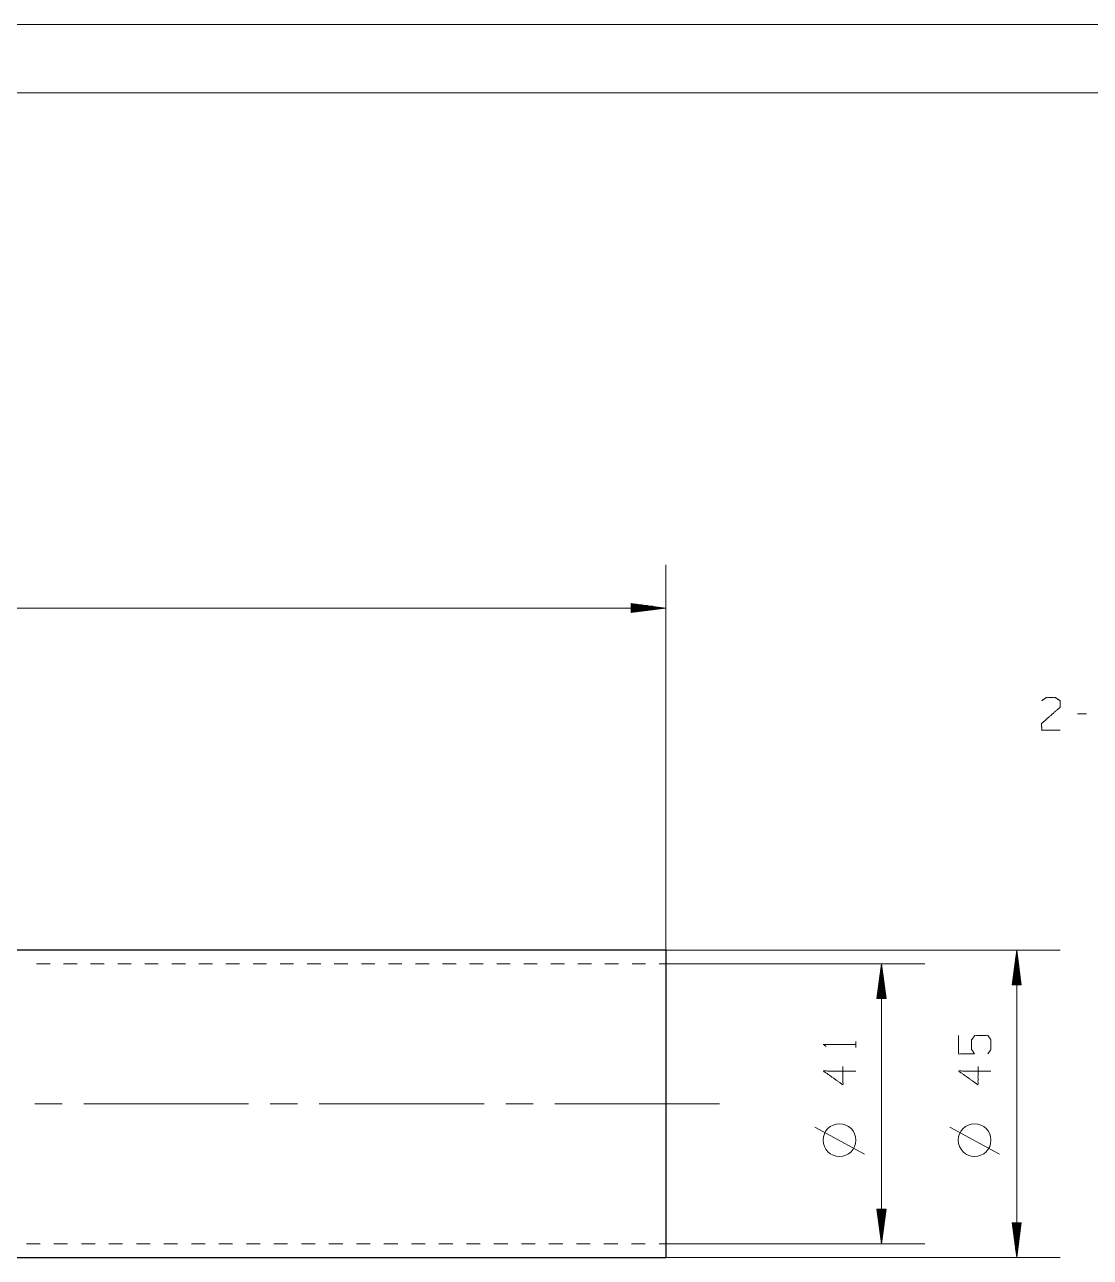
# Model space of a CAD drawing. Header units: millimetres. Extents: x 2210 to 79821, y -19430 to 2344.
# Drawn here: x 7608.3 to 7686.4, y 1699.5 to 1789.8 of the extents above; entities that cross this region are included whole.
import ezdxf

# ---------------------------------------------------------------- set-up
doc = ezdxf.new("R2010")
doc.units = ezdxf.units.MM
doc.layers.add('101', color=7, linetype='Continuous', true_color=0xffffff)

msp = doc.modelspace()

# ---------------------------------------------------------------- linework, layer by layer
at = {"layer": '101', "color": 133, "linetype": 'Continuous', "lineweight": 18}
for p, q in [((7871.684, 1789.822), (7451.684, 1789.822)), ((7866.684, 1784.822), (7476.684, 1784.822))]:
    msp.add_line(p, q, dxfattribs=at)
at = {"layer": '101', "color": 22, "linetype": 'Continuous', "lineweight": 18}
for p, q in [((7655.295, 1699.515), (7655.295, 1750.258)), ((7530.295, 1747.083), (7655.295, 1747.083)), ((7655.295, 1747.083), (7652.755, 1747.417)), ((7652.755, 1747.417), (7652.755, 1746.748)), ((7652.755, 1747.413), (7652.787, 1747.413)), ((7652.755, 1747.413), (7652.787, 1747.413)), ((7652.755, 1747.362), (7653.173, 1747.362)), ((7652.755, 1747.311), (7653.559, 1747.311)), ((7652.755, 1747.26), (7653.945, 1747.26)), ((7652.755, 1747.21), (7654.33, 1747.21)), ((7652.755, 1747.159), (7654.716, 1747.159)), ((7652.755, 1747.108), (7655.102, 1747.108)), ((7652.755, 1746.748), (7655.295, 1747.083)), ((7652.755, 1747.057), (7655.102, 1747.057)), ((7652.755, 1747.006), (7654.716, 1747.006)), ((7652.755, 1746.956), (7654.33, 1746.956)), ((7652.755, 1746.905), (7653.945, 1746.905)), ((7652.755, 1746.854), (7653.559, 1746.854)), ((7652.755, 1746.803), (7653.173, 1746.803)), ((7652.755, 1746.752), (7652.787, 1746.752)), ((7652.755, 1746.752), (7652.787, 1746.752)), ((7655.295, 1722.015), (7684.183, 1722.015)), ((7681.008, 1722.015), (7680.674, 1719.475)), ((7680.932, 1719.475), (7680.932, 1721.436)), ((7680.983, 1719.475), (7680.983, 1721.822)), ((7681.008, 1722.015), (7681.008, 1699.515)), ((7681.343, 1719.475), (7681.008, 1722.015)), ((7681.034, 1719.475), (7681.034, 1721.822)), ((7681.084, 1719.475), (7681.084, 1721.436)), ((7655.295, 1721.015), (7674.278, 1721.015)), ((7671.103, 1721.015), (7670.769, 1718.475)), ((7671.027, 1718.475), (7671.027, 1720.436)), ((7671.078, 1718.475), (7671.078, 1720.822)), ((7671.437, 1718.475), (7671.103, 1721.015)), ((7671.103, 1700.515), (7671.103, 1721.015)), ((7671.128, 1718.475), (7671.128, 1720.822)), ((7671.179, 1718.475), (7671.179, 1720.436)), ((7680.83, 1719.475), (7680.83, 1720.664)), ((7680.881, 1719.475), (7680.881, 1721.05)), ((7681.135, 1719.475), (7681.135, 1721.05)), ((7681.186, 1719.475), (7681.186, 1720.664)), ((7670.925, 1718.475), (7670.925, 1719.664)), ((7670.976, 1718.475), (7670.976, 1720.05)), ((7671.23, 1718.475), (7671.23, 1720.05)), ((7671.281, 1718.475), (7671.281, 1719.664)), ((7680.674, 1719.475), (7681.343, 1719.475)), ((7680.678, 1719.475), (7680.678, 1719.506)), ((7680.678, 1719.475), (7680.678, 1719.506)), ((7680.729, 1719.475), (7680.729, 1719.892)), ((7680.78, 1719.475), (7680.78, 1720.278)), ((7681.237, 1719.475), (7681.237, 1720.278)), ((7681.288, 1719.475), (7681.288, 1719.892)), ((7681.338, 1719.475), (7681.338, 1719.506)), ((7681.338, 1719.475), (7681.338, 1719.506)), ((7670.824, 1718.475), (7670.824, 1718.892)), ((7670.874, 1718.475), (7670.874, 1719.278)), ((7671.332, 1718.475), (7671.332, 1719.278)), ((7671.382, 1718.475), (7671.382, 1718.892)), ((7670.769, 1718.475), (7671.437, 1718.475)), ((7670.773, 1718.475), (7670.773, 1718.506)), ((7670.773, 1718.475), (7670.773, 1718.506)), ((7671.433, 1718.475), (7671.433, 1718.506)), ((7671.433, 1718.475), (7671.433, 1718.506)), ((7670.769, 1703.055), (7671.103, 1700.515)), ((7671.437, 1703.055), (7670.769, 1703.055)), ((7670.773, 1703.055), (7670.773, 1703.023)), ((7670.773, 1703.055), (7670.773, 1703.023)), ((7670.824, 1703.055), (7670.824, 1702.637)), ((7670.874, 1703.055), (7670.874, 1702.251)), ((7670.925, 1703.055), (7670.925, 1701.865)), ((7670.976, 1703.055), (7670.976, 1701.479)), ((7671.027, 1703.055), (7671.027, 1701.093)), ((7671.078, 1703.055), (7671.078, 1700.708)), ((7671.103, 1700.515), (7671.437, 1703.055)), ((7671.128, 1703.055), (7671.128, 1700.708)), ((7671.179, 1703.055), (7671.179, 1701.093)), ((7671.23, 1703.055), (7671.23, 1701.479)), ((7671.281, 1703.055), (7671.281, 1701.865)), ((7671.332, 1703.055), (7671.332, 1702.251)), ((7671.382, 1703.055), (7671.382, 1702.637)), ((7671.433, 1703.055), (7671.433, 1703.023)), ((7671.433, 1703.055), (7671.433, 1703.023)), ((7681.343, 1702.055), (7680.674, 1702.055)), ((7680.674, 1702.055), (7681.008, 1699.515)), ((7680.678, 1702.055), (7680.678, 1702.023)), ((7680.678, 1702.055), (7680.678, 1702.023)), ((7680.729, 1702.055), (7680.729, 1701.637)), ((7680.78, 1702.055), (7680.78, 1701.251)), ((7680.83, 1702.055), (7680.83, 1700.865)), ((7680.881, 1702.055), (7680.881, 1700.479)), ((7680.932, 1702.055), (7680.932, 1700.093)), ((7680.983, 1702.055), (7680.983, 1699.708)), ((7681.008, 1699.515), (7681.343, 1702.055)), ((7681.034, 1702.055), (7681.034, 1699.708)), ((7681.084, 1702.055), (7681.084, 1700.093)), ((7681.135, 1702.055), (7681.135, 1700.479)), ((7681.186, 1702.055), (7681.186, 1700.865)), ((7681.237, 1702.055), (7681.237, 1701.251)), ((7681.288, 1702.055), (7681.288, 1701.637)), ((7681.338, 1702.055), (7681.338, 1702.023)), ((7681.338, 1702.055), (7681.338, 1702.023)), ((7655.295, 1700.515), (7674.278, 1700.515)), ((7655.295, 1699.515), (7684.183, 1699.515))]:
    msp.add_line(p, q, dxfattribs=at)
at = {"layer": '101', "color": 72, "linetype": 'Continuous', "lineweight": 18}
for p, q in [((7686.13, 1739.342), (7685.459, 1739.342)), ((7669.217, 1714.893), (7669.217, 1715.318)), ((7669.854, 1707.063), (7666.204, 1709.063)), ((7679.759, 1707.063), (7676.109, 1709.063))]:
    msp.add_line(p, q, dxfattribs=at)
at = {"layer": '101', "color": 92, "linetype": 'Continuous', "lineweight": 25}
for p, q in [((7655.295, 1722.015), (7530.295, 1722.015)), ((7560.295, 1699.515), (7655.295, 1699.515))]:
    msp.add_line(p, q, dxfattribs=at)
at = {"layer": '101', "color": 53, "linetype": 'Continuous', "lineweight": 18}
for p, q in [((7610.156, 1721.015), (7609.164, 1721.015)), ((7612.14, 1721.015), (7611.148, 1721.015)), ((7614.124, 1721.015), (7613.132, 1721.015)), ((7616.109, 1721.015), (7615.116, 1721.015)), ((7618.093, 1721.015), (7617.101, 1721.015)), ((7620.077, 1721.015), (7619.085, 1721.015)), ((7622.061, 1721.015), (7621.069, 1721.015)), ((7624.045, 1721.015), (7623.053, 1721.015)), ((7626.029, 1721.015), (7625.037, 1721.015)), ((7628.013, 1721.015), (7627.021, 1721.015)), ((7629.997, 1721.015), (7629.005, 1721.015)), ((7631.982, 1721.015), (7630.989, 1721.015)), ((7633.966, 1721.015), (7632.974, 1721.015)), ((7635.95, 1721.015), (7634.958, 1721.015)), ((7637.934, 1721.015), (7636.942, 1721.015)), ((7639.918, 1721.015), (7638.926, 1721.015)), ((7641.902, 1721.015), (7640.91, 1721.015)), ((7643.886, 1721.015), (7642.894, 1721.015)), ((7645.87, 1721.015), (7644.878, 1721.015)), ((7647.855, 1721.015), (7646.863, 1721.015)), ((7649.839, 1721.015), (7648.847, 1721.015)), ((7651.823, 1721.015), (7650.831, 1721.015)), ((7653.807, 1721.015), (7652.815, 1721.015)), ((7655.295, 1721.015), (7654.799, 1721.015)), ((7608.42, 1700.515), (7609.428, 1700.515)), ((7610.436, 1700.515), (7611.444, 1700.515)), ((7612.452, 1700.515), (7613.46, 1700.515)), ((7614.468, 1700.515), (7615.476, 1700.515)), ((7616.485, 1700.515), (7617.493, 1700.515)), ((7618.501, 1700.515), (7619.509, 1700.515)), ((7620.517, 1700.515), (7621.525, 1700.515)), ((7622.533, 1700.515), (7623.541, 1700.515)), ((7624.549, 1700.515), (7625.557, 1700.515)), ((7626.565, 1700.515), (7627.573, 1700.515)), ((7628.581, 1700.515), (7629.589, 1700.515)), ((7630.597, 1700.515), (7631.606, 1700.515)), ((7632.614, 1700.515), (7633.622, 1700.515)), ((7634.63, 1700.515), (7635.638, 1700.515)), ((7636.646, 1700.515), (7637.654, 1700.515)), ((7638.662, 1700.515), (7639.67, 1700.515)), ((7640.678, 1700.515), (7641.686, 1700.515)), ((7642.694, 1700.515), (7643.702, 1700.515)), ((7644.71, 1700.515), (7645.718, 1700.515)), ((7646.726, 1700.515), (7647.735, 1700.515)), ((7648.743, 1700.515), (7649.751, 1700.515)), ((7650.759, 1700.515), (7651.767, 1700.515)), ((7652.775, 1700.515), (7653.783, 1700.515)), ((7654.791, 1700.515), (7655.295, 1700.515))]:
    msp.add_line(p, q, dxfattribs=at)
at = {"layer": '101', "color": 151, "linetype": 'Continuous', "lineweight": 18}
for p, q in [((7609.046, 1710.765), (7611.052, 1710.765)), ((7612.64, 1710.765), (7624.712, 1710.765)), ((7626.3, 1710.765), (7628.306, 1710.765)), ((7629.894, 1710.765), (7641.966, 1710.765)), ((7643.554, 1710.765), (7645.56, 1710.765))]:
    msp.add_line(p, q, dxfattribs=at)
at = {"layer": '101', "color": 72, "linetype": 'Continuous', "lineweight": 18}
for centre in [(7668.017, 1708.101), (7677.922, 1708.101)]:
    msp.add_circle(centre, 1.2, dxfattribs=at)
for points, knots in [([(7682.847, 1740.292), (7683.165, 1740.517), (7683.854, 1740.517), (7684.19, 1740.292), (7684.19, 1739.817), (7682.829, 1738.617), (7682.847, 1738.142), (7684.19, 1738.142)], [0, 0, 0.069691, 0.192976, 0.265274, 0.350226, 0.674741, 0.759752, 1, 1]), ([(7667.042, 1714.964), (7666.842, 1715.105), (7669.217, 1715.105)], [0, 0, 0.093488, 1, 1]), ([(7678.897, 1714.416), (7679.122, 1714.752), (7679.122, 1715.441), (7678.897, 1715.777), (7677.947, 1715.777), (7677.697, 1715.441), (7677.697, 1714.752), (7677.922, 1714.416), (7676.747, 1714.416), (7676.747, 1715.777)], [0, 0, 0.062229, 0.168343, 0.230572, 0.376816, 0.441265, 0.54738, 0.609608, 0.790488, 1, 1]), ([(7668.267, 1713.501), (7668.267, 1712.157), (7666.842, 1713.165), (7669.217, 1713.165)], [0, 0, 0.24587, 0.565296, 1, 1]), ([(7678.172, 1713.501), (7678.172, 1712.157), (7676.747, 1713.165), (7679.122, 1713.165)], [0, 0, 0.24587, 0.565296, 1, 1])]:
    msp.add_open_spline(points, degree=1, knots=knots, dxfattribs=at)
at = {"layer": '101', "color": 92, "linetype": 'Continuous', "lineweight": 25}
for points, knots in [([(7655.295, 1722.015), (7655.295, 1721.9), (7655.295, 1720.998), (7655.295, 1719.267), (7655.295, 1716.847), (7655.295, 1713.934), (7655.295, 1710.765)], [0, 0, 0.010179, 0.090368, 0.244251, 0.459359, 0.718268, 1, 1]), ([(7655.295, 1710.765), (7655.295, 1707.595), (7655.295, 1704.682), (7655.295, 1703.397), (7655.295, 1701.3), (7655.295, 1699.97), (7655.295, 1699.515)], [0, 0, 0.281733, 0.540641, 0.65486, 0.841254, 0.959493, 1, 1])]:
    msp.add_open_spline(points, degree=1, knots=knots, dxfattribs=at)
at = {"layer": '101', "color": 151, "linetype": 'Continuous', "lineweight": 18}
msp.add_open_spline([(7647.148, 1710.765), (7656.045, 1710.765), (7659.22, 1710.765)], degree=1, knots=[0, 0, 0.737002, 1, 1], dxfattribs=at)

doc.saveas('drawing.dxf')
